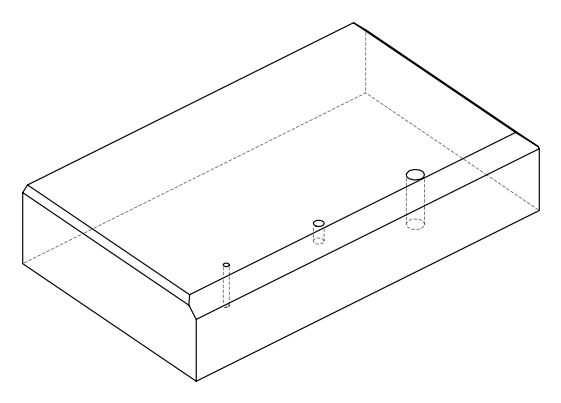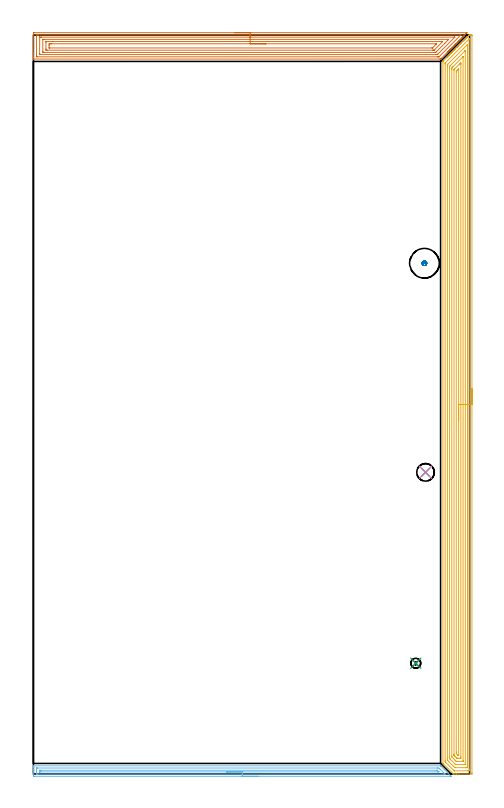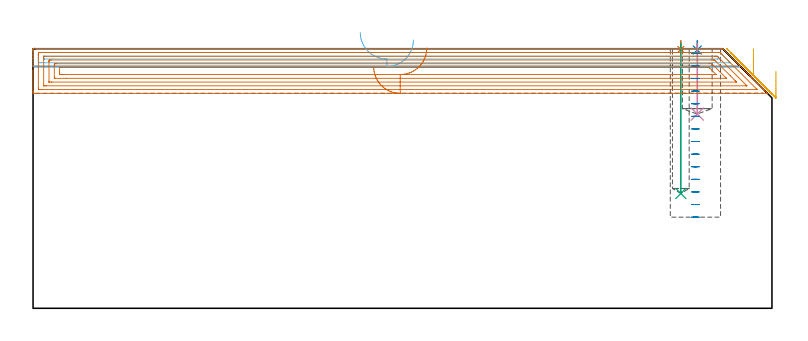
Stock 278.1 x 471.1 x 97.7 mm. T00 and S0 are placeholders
(PLAN: 8 operations, 4 tool changes, 47.1 min)
(1 SPOT_DRILL | STEP1POCKET | NXT0321_9005460120000 | 0.03 min | 0 mm3)
(2 SPOT_DRILL_1 | STEP1POCKET_1 | NXT0321_9005460120000 | 0.03 min | 1 mm3)
(3 DRILL_BLIND_HOLE_INTO_CENTER | STEP1POCKET | UGT0301_185 | 0.23 min | 1630 mm3)
(4 DRILL_BLIND_HOLE_INTO_CENTER_1 | STEP1POCKET_1 | NXT0301_083 | 0.11 min | 2276 mm3)
(5 AREA_MILL | FG_CHAMFER_SURFACE | UGT0205_001 | 26.19 min | 80596 mm3)
(6 AREA_MILL_1 | FG_CHAMFER_SURFACE_1 | UGT0205_001 | 6.49 min | 5887 mm3)
(7 AREA_MILL_2 | FG_CHAMFER_SURFACE_2 | UGT0205_001 | 13.23 min | 37439 mm3)
(8 MILL_BLIND_HOLE_FROM_SOLID_MATERIAL | STEP1POCKET_2 | NXT0201_012 | Spiral | 0.78 min | 17779 mm3)
(TOOL NXT0321_9005460120000 | NC Spot Drill, 142deg, 12mm, Carbide, Uncoated | D12 PA142 FL30 Z2)
(TOOL UGT0301_185 | Twist Drill 6.3 mm | D6.3 PA118 FL61 Z2)
(TOOL NXT0301_083 | Carbide Drill 11.2mm [860.1-1120-056A1-MM 2214] | D11.2 PA140 FL72 Z2)
(TOOL UGT0205_001 | Chamfer Mill 20 x 3 x 45 deg. | D20 FL50 Z2)
(TOOL NXT0201_012 | ENDMILL 16mm [2P460-1600-NA 1630] | D16 FL38 Z6)
(OP 1 SPOT_DRILL)
G17 G21 G94 G90
T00 M6
G54
G17 G0 G90 X243.8 Y70.6 S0 M3
G43 Z107.7 H0
G94 G81 G98 Z97.429 F250. R100.7
G80
M5
M2
(OP 2 SPOT_DRILL_1)
G17 G21 G94 G90
T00 M6
G54
G17 G0 G90 X250. Y192.3 S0 M3
G43 Z107.7 H0
G94 G81 G98 Z97.218 F250. R100.7
G80
M5
M2
(OP 3 DRILL_BLIND_HOLE_INTO_CENTER)
G17 G21 G94 G90
T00 M6
G54
G17 G0 G90 X243.8 Y70.6 S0 M3
G43 Z107.7 H0
G94 G81 G98 Z43.2 F250. R99.7
G80
M5
M2
(OP 4 DRILL_BLIND_HOLE_INTO_CENTER_1)
G17 G21 G94 G90
T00 M6
G54
G17 G0 G90 X250. Y192.3 S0 M3
G43 Z107.7 H1
G94 G81 G98 Z73.1 F250. R99.7
G80
M5
M2
(OP 5 AREA_MILL)
G17 G21 G94 G90
T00 M6
G54
G17 G0 G90 X279.6 Y245.55 S1061 M3
G43 Z107.7 H0
Z89.2
G94 G1 Y245.512 Z88.328 F250.
Y245.398 Z87.463
Y245.209 Z86.612
Y244.947 Z85.78
Y244.613 Z84.974
Y244.21 Z84.2
Y243.742 Z83.464
Y243.21 Z82.772
Y242.621 Z82.129
Y241.978 Z81.54
Y241.286 Z81.008
Y240.55 Z80.54
Y239.776 Z80.137
Y238.97 Z79.803
Y238.138 Z79.541
Y237.286 Z79.352
Y236.422 Z79.238
Y235.55 Z79.2
Y0.617
X279.599 Y0.024 Z79.199
X279.596 Y0.002 Z79.201
X279.564 Y0. Z79.233
X271.231 Z87.564
X269.805 Z88.991
X269.469 Z89.326
X268.379 Z90.42
X267.793 Y0.01 Z91.004
X267.547 Y0.252 Z91.251
X261.277 Y6.524 Z97.523
X261.104 Y6.706 Z97.689
X261.1 Y6.87 Z97.7
Y453.51
X261.105 Y454.302 Z97.691
X261.205 Y454.404 Z97.593
X261.542 Y454.743 Z97.255
X263.744 Y456.946 Z95.052
X263.883 Y457.084 Z94.915
X264.044 Y457.245 Z94.754
X264.185 Y457.387 Z94.611
X264.329 Y457.53 Z94.468
X264.478 Y457.679 Z94.32
X264.625 Y457.827 Z94.17
X264.776 Y457.977 Z94.022
X264.912 Y458.113 Z93.885
X265.065 Y458.268 Z93.73
X265.223 Y458.424 Z93.575
X265.347 Y458.548 Z93.451
X265.506 Y458.708 Z93.289
X266.014 Y459.214 Z92.786
X266.265 Y459.466 Z92.533
X266.386 Y459.588 Z92.41
X266.729 Y459.929 Z92.071
X266.933 Y460.133 Z91.867
X267.158 Y460.359 Z91.64
X267.267 Y460.469 Z91.529
X267.708 Y460.908 Z91.092
X268.148 Y461.35 Z90.648
X268.35 Y461.55 Z90.449
X268.42 Y461.62 Z90.38
X269.029 Y462.231 Z89.767
X269.265 Y462.465 Z89.535
X269.91 Y463.111 Z88.887
X270.11 Y463.31 Z88.69
X270.137 Y463.337 Z88.663
X270.79 Y463.992 Z88.006
X270.956 Y464.156 Z87.844
X271.03 Y464.23 Z87.77
X271.671 Y464.872 Z87.126
X271.801 Y465.001 Z86.999
X271.923 Y465.123 Z86.877
X272.112 Y465.313 Z86.686
X272.22 Y465.421 Z86.578
X272.816 Y466.017 Z85.983
X272.992 Y466.194 Z85.805
X273.7 Y466.9 Z85.1
X273.873 Y467.075 Z84.924
X274.603 Y467.803 Z84.196
X274.754 Y467.956 Z84.043
X275.182 Y468.382 Z83.618
X275.496 Y468.696 Z83.303
X275.635 Y468.836 Z83.162
X276.028 Y469.228 Z82.772
X276.127 Y469.327 Z82.673
X276.389 Y469.59 Z82.409
X276.516 Y469.717 Z82.281
X276.873 Y470.073 Z81.927
X277.046 Y470.246 Z81.754
X277.282 Y470.483 Z81.516
X277.396 Y470.598 Z81.4
X277.837 Y471.037 Z80.963
X277.88 Y471.078 Z80.919
X277.91 Y471.099 Z80.889
X278.277 Y471.1 Z80.521
X278.341 Z80.458
X279.158 Z79.637
X279.493 Z79.303
X279.591 Y471.097 Z79.205
X279.596 Y470.93 Z79.204
X279.6 Y470.705 Z79.2
Y235.55
X278.186 Z80.614
X278.185 Y2.497 Z80.615
X278.184 Y2.404 Z80.616
X278.179 Y2.013 Z80.621
X277.791 Y2.004 Z81.009
X277.396 Y2.001 Z81.404
X276.913 Y2. Z81.887
X268.456 Y2.001 Z90.344
X268.35 Y2.004 Z90.45
X268.28 Y2.01 Z90.52
X268.245 Y2.016 Z90.555
X268.223 Y2.037 Z90.577
X267.847 Y2.404 Z90.953
X262.693 Y7.558 Z96.107
X262.591 Y7.663 Z96.209
X262.542 Y7.717 Z96.258
X262.521 Y7.743 Z96.279
X262.514 Y8.657 Z96.286
X262.515 Y452.617
X262.517 Y453.018 Z96.283
X262.521 Y453.217 Z96.279
X262.523 Y453.261 Z96.277
X262.545 Y453.288 Z96.255
X262.592 Y453.339 Z96.208
X262.761 Y453.511 Z96.039
X277.946 Y468.696 Z80.854
X278.015 Y468.764 Z80.785
X278.116 Y468.86 Z80.684
X278.166 Y468.905 Z80.634
X278.179 Y468.906 Z80.621
X278.183 Y468.792 Z80.617
X278.185 Y468.696 Z80.615
Y468.556
X278.186 Y235.55 Z80.614
X276.772 Z82.028
X276.771 Y4.824 Z82.029
X276.767 Y4.19 Z82.033
X276.765 Y4.061 Z82.035
X276.759 Y4.009 Z82.041
X276.699 Y4.004 Z82.101
X276.516 Y4.002 Z82.284
X275.822 Y4. Z82.978
X275.635 Z83.165
X268.775 Y4.001 Z90.025
X268.73 Y4.006 Z90.07
X268.708 Y4.01 Z90.092
X268.669 Y4.041 Z90.131
X268.588 Y4.114 Z90.212
X268.509 Y4.19 Z90.291
X267.708 Y4.991 Z91.092
X264.936 Y7.763 Z93.864
X264.185 Y8.518 Z94.615
X264.051 Y8.657 Z94.749
X263.935 Y8.791 Z94.865
X263.933 Y8.912 Z94.867
X263.929 Y9.55 Z94.871
Y9.809
Y451.09
X263.931 Y451.724 Z94.869
X263.934 Y451.978 Z94.866
X263.94 Y452.229 Z94.86
X264.185 Y452.483 Z94.615
X264.25 Y452.551 Z94.55
X276.516 Y464.815 Z82.284
X276.67 Y464.966 Z82.13
X276.732 Y465.022 Z82.068
X276.765 Y465.05 Z82.035
X276.771 Y464.932 Z82.029
X276.772 Y235.55 Z82.028
X275.357 Z83.443
Y6.258
X275.355 Y6.054 Z83.445
X275.353 Y6.02 Z83.447
X275.35 Y6.01 Z83.45
X275.343 Y6.007 Z83.457
X275.29 Y6.003 Z83.51
X275.183 Y6.001 Z83.617
X269.446 Y6. Z89.354
X269.232 Y6.003 Z89.568
X269.179 Y6.006 Z89.621
X269.154 Y6.01 Z89.646
X269.09 Y6.07 Z89.71
X268.891 Y6.262 Z89.909
X268.588 Y6.561 Z90.212
X265.6 Y9.55 Z93.2
X265.483 Y9.672 Z93.317
X265.39 Y9.771 Z93.41
X265.349 Y9.822 Z93.451
X265.348 Y9.857 Z93.452
X265.344 Y10.16 Z93.456
X265.343 Y10.443 Z93.457
Y11.055
Y449.937
X265.344 Y450.548 Z93.456
X265.346 Y450.831 Z93.454
X265.35 Y451.135 Z93.45
X265.361 Y451.2 Z93.439
X265.4 Y451.244 Z93.4
X265.468 Y451.315 Z93.332
X265.873 Y451.724 Z92.927
X275.223 Y461.074 Z83.577
X275.271 Y461.119 Z83.529
X275.333 Y461.175 Z83.467
X275.35 Y461.189 Z83.45
X275.353 Y461.161 Z83.447
X275.355 Y461.112 Z83.445
X275.357 Y460.939 Z83.443
Y235.55
X273.943 Z84.857
Y8.515
X273.942 Y8.372 Z84.858
X273.938 Y8.089 Z84.862
X273.936 Y8.012 Z84.864
X273.931 Y8.009 Z84.869
X273.913 Y8.005 Z84.887
X273.873 Y8.002 Z84.927
X273.64 Y8. Z85.16
X270.116 Y8.001 Z88.684
X269.793 Y8.006 Z89.007
X269.632 Y8.01 Z89.168
X269.591 Y8.019 Z89.209
X269.546 Y8.06 Z89.254
X269.469 Y8.132 Z89.331
X268.942 Y8.657 Z89.858
X268.588 Y9.01 Z90.212
X267.708 Y9.891 Z91.092
X267.156 Y10.443 Z91.644
X266.827 Y10.779 Z91.973
X266.764 Y10.846 Z92.036
X266.757 Y11.336 Z92.043
Y449.115
X266.758 Y449.937 Z92.042
X266.759 Y450.006 Z92.041
X266.764 Y450.078 Z92.036
X266.776 Y450.166 Z92.024
X266.827 Y450.221 Z91.973
X267.127 Y450.526 Z91.673
X267.429 Y450.831 Z91.371
X267.569 Y450.971 Z91.231
X273.873 Y457.274 Z84.927
X273.906 Y457.303 Z84.894
X273.931 Y457.323 Z84.869
X273.936 Y457.325 Z84.864
X273.938 Y457.296 Z84.862
X273.942 Y457.155 Z84.858
X273.943 Y457.084 Z84.857
Y457.013
Y235.55
X272.529 Z86.271
X272.528 Y10.914 Z86.272
X272.526 Y10.443 Z86.274
X272.523 Y10.026 Z86.277
X272.517 Y10.009 Z86.283
X272.494 Y10.006 Z86.306
X272.439 Y10.003 Z86.361
X272.33 Y10.001 Z86.47
X272.112 Y10. Z86.688
X270.787 Z88.013
X270.35 Y10.001 Z88.45
X270.204 Y10.002 Z88.596
X270.088 Y10.007 Z88.712
X270.053 Y10.01 Z88.747
X270.029 Y10.028 Z88.771
X269.982 Y10.072 Z88.818
X269.605 Y10.443 Z89.195
X269.469 Y10.578 Z89.331
X268.711 Y11.336 Z90.089
X268.588 Y11.46 Z90.212
X268.209 Y11.848 Z90.591
X268.188 Y11.872 Z90.612
X268.178 Y11.903 Z90.622
X268.175 Y11.976 Z90.625
X268.172 Y12.089 Z90.628
X268.171 Y12.23 Z90.629
Y12.653
Y448.574
X268.174 Y449.044 Z90.626
X268.176 Y449.096 Z90.624
X268.178 Y449.118 Z90.622
X268.195 Y449.139 Z90.605
X268.26 Y449.209 Z90.54
X268.342 Y449.294 Z90.458
X268.588 Y449.541 Z90.212
X271.665 Y452.617 Z87.135
X271.89 Y452.842 Z86.91
X272.112 Y453.059 Z86.688
X272.339 Y453.28 Z86.461
X272.522 Y453.432 Z86.278
X272.526 Y453.243 Z86.274
X272.528 Y453.089 Z86.272
X272.529 Y452.617 Z86.271
Y452.194
Y235.55
X271.115 Z87.685
X271.114 Y12.23 Z87.686
X271.112 Y12.036 Z87.688
X271.11 Y12.014 Z87.69
X271.109 Y12.01 Z87.691
X271.075 Y12.007 Z87.725
X270.954 Y12.002 Z87.846
X270.803 Y12.001 Z87.997
X270.573 Y12.003 Z88.227
X270.521 Y12.01 Z88.279
X270.486 Y12.023 Z88.314
X270.433 Y12.071 Z88.367
X270.35 Y12.15 Z88.45
X270.273 Y12.23 Z88.527
X269.592 Y12.998 Z89.208
X269.585 Y14.016 Z89.215
X269.586 Y447.258 Z89.214
X269.592 Y448.026 Z89.208
X269.595 Y448.086 Z89.205
X269.654 Y448.151 Z89.146
X270.002 Y448.504 Z88.798
X270.35 Y448.853 Z88.45
X270.445 Y448.948 Z88.355
X270.542 Y449.044 Z88.258
X270.729 Y449.228 Z88.071
X270.894 Y449.386 Z87.906
X271.108 Y449.584 Z87.692
X271.113 Y449.163 Z87.687
X271.114 Y449.044 Z87.686
X271.115 Y235.55 Z87.685
Y234.678 Z87.723
Y233.814 Z87.837
Y232.962 Z88.026
Y232.13 Z88.288
Y231.324 Z88.622
Y230.55 Z89.025
Y229.814 Z89.494
Y229.122 Z90.025
Y228.479 Z90.614
Y227.89 Z91.257
Y227.358 Z91.949
Y226.89 Z92.685
Y226.487 Z93.459
Y226.153 Z94.265
Y225.891 Z95.097
Y225.702 Z95.949
Y225.588 Z96.814
Y225.55 Z97.685
G0 Z107.7
M5
M2
(OP 6 AREA_MILL_1)
G17 G21 G94 G90
T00 M6
G54
G17 G0 G90 X143.15 Y-1.5 S1061 M3
G43 Z107.7 H0
Z101.
G94 G1 X143.112 Z100.128 F250.
X142.998 Z99.264
X142.809 Z98.412
X142.547 Z97.58
X142.213 Z96.774
X141.81 Z96.
X141.342 Z95.264
X140.81 Z94.572
X140.221 Z93.929
X139.578 Z93.34
X138.886 Z92.809
X138.15 Z92.34
X137.376 Z91.937
X136.57 Z91.603
X135.738 Z91.341
X134.886 Z91.152
X134.022 Z91.038
X133.15 Z91.
X0.607
X0.299 Y-1.498
X0.01 Y-1.493 Z91.003
X0. Y-1.198 Z91.299
Y1.415 Z93.909
Y2.843 Z95.34
Y4.027 Z96.522
Y4.653 Z97.153
Y4.983 Z97.482
X0.002 Y5.093 Z97.585
X0.01 Y5.197 Z97.688
X0.16 Y5.2 Z97.7
X259.445
X259.595 Y5.197 Z97.689
X259.671 Y5.131 Z97.627
X259.892 Y4.909 Z97.408
X259.902 Y4.898 Z97.397
X265.865 Y-1.064 Z91.434
X266. Y-1.198 Z91.298
X266.139 Y-1.338 Z91.159
X266.287 Y-1.486 Z91.011
X266.294 Y-1.497 Z91.
Y-1.499 Z90.999
X266.226 Y-1.5 Z91.
X266.139
X133.15
Y-0.086 Z92.414
X3.037
X2.392 Y-0.085 Z92.415
X2.141 Y-0.082 Z92.418
X2.045 Y-0.079 Z92.421
X2.009 Y-0.074 Z92.426
X2.007 Y-0.054 Z92.446
X2.002 Y0.053 Z92.553
X2. Y1.797 Z94.297
Y3.156 Z95.656
X2.001 Y3.538 Z96.038
X2.005 Y3.666 Z96.166
X2.01 Y3.766 Z96.266
X2.016 Y3.78 Z96.28
X2.03 Y3.782 Z96.282
X2.069 Y3.783 Z96.283
X2.392 Y3.785 Z96.285
X2.639 Y3.786 Z96.286
X257.66 Y3.785 Z96.285
X257.909 Y3.784 Z96.284
X258.553 Y3.779 Z96.279
X259.19 Y3.156 Z95.656
X259.445 Y2.904 Z95.404
X261.806 Y0.544 Z93.044
X262.123 Y0.225 Z92.725
X262.397 Y-0.059 Z92.441
X262.414 Y-0.08 Z92.42
X262.386 Y-0.081 Z92.419
X262.299 Y-0.084 Z92.416
X262.123 Y-0.085 Z92.415
X261.876 Y-0.086 Z92.414
X133.15
Y1.328 Z93.828
X4.265 Y1.329 Z93.829
X4.177
X4.089 Y1.332 Z93.832
X4.032 Y1.335 Z93.835
X4.009 Y1.341 Z93.841
X4.007 Y1.358 Z93.858
X4.003 Y1.415 Z93.915
X4.001 Y1.586 Z94.086
X4.009 Y2.285 Z94.785
X4.01 Y2.365 Z94.865
X4.092 Y2.368 Z94.868
X4.177 Y2.37 Z94.87
X4.981 Y2.371 Z94.871
X256.856
X257.032 Y2.369 Z94.869
X257.385 Y2.364 Z94.864
X257.533 Y2.356 Z94.856
X257.559 Y2.334 Z94.834
X257.613 Y2.285 Z94.785
X257.66 Y2.24 Z94.74
X258.484 Y1.415 Z93.915
X258.553 Y1.344 Z93.844
Y1.332 Z93.832
X257.748 Y1.329 Z93.829
X257.66
X133.15 Y1.328 Z93.828
X132.278 Z93.867
X131.414 Z93.98
X130.562 Z94.169
X129.73 Z94.432
X128.924 Z94.765
X128.15 Z95.168
X127.414 Z95.637
X126.722 Z96.168
X126.079 Z96.757
X125.49 Z97.401
X124.958 Z98.093
X124.49 Z98.828
X124.087 Z99.602
X123.753 Z100.408
X123.491 Z101.24
X123.302 Z102.092
X123.188 Z102.957
X123.15 Z103.828
G0 Z107.7
M5
M2
(OP 7 AREA_MILL_2)
G17 G21 G94 G90
T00 M6
G54
G17 G0 G90 X128.2 Y472.6 S1061 M3
G43 Z107.7 H0
Z90.9
G94 G1 X128.238 Z90.029 F250.
X128.352 Z89.164
X128.541 Z88.312
X128.803 Z87.48
X129.137 Z86.674
X129.54 Z85.9
X130.008 Z85.164
X130.539 Z84.472
X131.129 Z83.829
X131.772 Z83.24
X132.464 Z82.709
X133.2 Z82.24
X133.974 Z81.837
X134.78 Z81.503
X135.612 Z81.241
X136.463 Z81.052
X137.328 Z80.938
X138.2 Z80.9
X276.377 Y472.599 Z80.901
X276.388 Y472.596 Z80.904
X276.392 Y472.592 Z80.907
X275.941 Y472.139 Z81.358
X275.453 Y471.653 Z81.847
X275.058 Y471.257 Z82.24
X274.536 Y470.736 Z82.764
X274.292 Y470.491 Z83.006
X274.176 Y470.375 Z83.123
X273.995 Y470.194 Z83.305
X273.84 Y470.04 Z83.46
X273.735 Y469.934 Z83.564
X273.697 Y469.896 Z83.602
X272.99 Y469.189 Z84.31
X272.853 Y469.052 Z84.445
X272.803 Y469.003 Z84.496
X272.139 Y468.339 Z85.161
X271.971 Y468.17 Z85.327
X271.289 Y467.489 Z86.011
X271.089 Y467.287 Z86.209
X270.44 Y466.639 Z86.86
X270.207 Y466.405 Z87.091
X269.59 Y465.79 Z87.71
X269.528 Y465.727 Z87.772
X269.325 Y465.523 Z87.973
X268.74 Y464.94 Z88.56
X268.634 Y464.834 Z88.665
X268.443 Y464.641 Z88.855
X267.89 Y464.09 Z89.41
X267.561 Y463.759 Z89.737
X267.04 Y463.24 Z90.26
X266.679 Y462.877 Z90.619
X266.19 Y462.39 Z91.11
X265.954 Y462.153 Z91.345
X265.797 Y461.995 Z91.5
X265.641 Y461.84 Z91.657
X265.507 Y461.706 Z91.791
X265.356 Y461.554 Z91.942
X265.206 Y461.405 Z92.093
X265.061 Y461.26 Z92.238
X264.915 Y461.113 Z92.383
X264.77 Y460.969 Z92.529
X264.614 Y460.813 Z92.685
X264.474 Y460.671 Z92.824
X264.335 Y460.534 Z92.964
X264.167 Y460.366 Z93.132
X264.032 Y460.23 Z93.266
X263.899 Y460.098 Z93.4
X260.062 Y456.261 Z97.237
X259.7 Y455.901 Z97.596
X259.602 Y455.806 Z97.691
X258.807 Y455.8 Z97.7
X0.172
X0.052 Y455.804 Z97.69
X0.044 Y455.806 Z97.687
X0.01 Y455.837 Z97.654
X0. Y456.155 Z97.345
Y456.464 Z97.035
Y457.143 Z96.352
Y458.364 Z95.132
Y458.907 Z94.587
Y459.518 Z93.977
Y471.868 Z81.63
X0.003 Y472.139 Z81.358
X0.009 Y472.592 Z80.906
X0.157 Y472.595 Z80.903
X0.618 Y472.6 Z80.9
X138.2
Y471.186 Z82.314
X272.281 Y471.185 Z82.315
X272.49 Y471.179 Z82.321
X272.518 Y471.176 Z82.324
X272.512 Y471.167 Z82.333
X272.498 Y471.151 Z82.349
X272.409 Y471.059 Z82.441
X272.303 Y470.953 Z82.547
X258.807 Y457.457 Z96.043
X258.648 Y457.3 Z96.2
X258.596 Y457.253 Z96.247
X258.568 Y457.229 Z96.271
X258.528 Y457.221 Z96.279
X258.324 Y457.218 Z96.282
X257.914 Y457.215 Z96.285
X257.841 Y457.214 Z96.286
X2.405 Y457.215 Z96.285
X2.332
X2.03 Y457.221 Z96.279
X2.01 Y457.319 Z96.181
X2.003 Y457.54 Z95.96
X2.001 Y458.025 Z95.475
X2. Y458.425 Z95.075
X2.001 Y470.375 Z83.125
X2.002 Y470.773 Z82.727
X2.01 Y471.168 Z82.332
X2.405 Y471.183 Z82.317
X2.479 Y471.185 Z82.315
X3.299 Y471.186 Z82.314
X138.2
Y469.771 Z83.729
X268.353
X268.456 Y469.769 Z83.731
X268.634 Y469.764 Z83.736
X268.652 Y469.761 Z83.739
X268.645 Y469.749 Z83.751
X268.634 Y469.735 Z83.765
X257.86 Y458.96 Z94.54
X257.806 Y458.907 Z94.593
X257.542 Y458.653 Z94.847
X257.296 Y458.635 Z94.865
X257.02 Y458.633 Z94.867
X256.409 Y458.629 Z94.871
X4.192
X4.098 Y458.631 Z94.869
X4.024 Y458.634 Z94.866
X4.01 Y458.636 Z94.864
X4.006 Y458.664 Z94.836
X4.003 Y458.718 Z94.782
X4.001 Y458.907 Z94.593
X4. Y459.097 Z94.403
X4.001 Y469.681 Z83.819
X4.007 Y469.745 Z83.755
X4.01 Y469.764 Z83.736
X4.018 Y469.766 Z83.734
X4.051 Y469.768 Z83.732
X4.192 Y469.77 Z83.73
X4.803 Y469.771 Z83.729
X5.085
X138.2
Y468.357 Z85.143
X264.424
X264.669 Y468.355 Z85.145
X264.737 Y468.353 Z85.147
X264.785 Y468.351 Z85.149
X264.764 Y468.325 Z85.175
X264.682 Y468.235 Z85.265
X264.617 Y468.167 Z85.333
X264.18 Y467.728 Z85.772
X262.403 Y465.951 Z87.549
X257.02 Y460.569 Z92.931
X256.627 Y460.178 Z93.322
X256.553 Y460.107 Z93.393
X256.506 Y460.066 Z93.434
X256.481 Y460.05 Z93.45
X256.445 Y460.048 Z93.452
X256.127 Y460.044 Z93.456
X255.87 Y460.043 Z93.457
X255.233
X6.872
X6.615 Y460.044 Z93.456
X6.129 Y460.048 Z93.452
X6.02 Y460.05 Z93.45
X6.01 Y460.238 Z93.262
X6. Y460.65 Z92.85
Y460.671 Z92.829
X6.001 Y468.159 Z85.341
X6.003 Y468.267 Z85.233
X6.006 Y468.32 Z85.18
X6.009 Y468.343 Z85.157
X6.026 Y468.35 Z85.15
X6.239 Y468.353 Z85.147
X6.872 Y468.357 Z85.143
X7.129
X138.2
Y466.943 Z86.557
X260.594
X260.692 Y466.942 Z86.558
X260.887 Y466.938 Z86.562
X260.927 Y466.936 Z86.564
X260.917 Y466.924 Z86.576
X260.888 Y466.889 Z86.611
X260.848 Y466.846 Z86.654
X255.839 Y461.838 Z91.662
X255.552 Y461.554 Z91.946
X255.487 Y461.493 Z92.007
X255.463 Y461.473 Z92.027
X255.427 Y461.464 Z92.036
X255.329 Y461.46 Z92.04
X255.233 Y461.458 Z92.042
X254.438 Y461.457 Z92.043
X8.659
X8.561 Y461.458 Z92.042
X8.365 Y461.461 Z92.039
X8.01 Y461.468 Z92.032
X8.008 Y461.554 Z91.946
X8.001 Y462.204 Z91.296
X8. Y466.615 Z86.885
X8.003 Y466.846 Z86.654
X8.007 Y466.927 Z86.573
X8.008 Y466.932 Z86.568
X8.033 Y466.936 Z86.564
X8.137 Y466.94 Z86.56
X8.267 Y466.942 Z86.558
X12.612 Y466.943 Z86.557
X138.2
Y465.529 Z87.971
X256.568
X256.77 Y465.528 Z87.972
X257.02 Y465.524 Z87.976
X257.044 Y465.522 Z87.978
X257.058 Y465.516 Z87.984
X257.049 Y465.501 Z87.999
X257.04 Y465.489 Z88.011
X257.02 Y465.468 Z88.032
X254.607 Y463.055 Z90.445
X254.516 Y462.967 Z90.533
X254.442 Y462.898 Z90.602
X254.419 Y462.879 Z90.621
X254.396 Y462.876 Z90.624
X254.34 Y462.874 Z90.626
X253.899 Y462.872 Z90.628
X10.446 Y462.871 Z90.629
X10.004 Y462.872 Z90.628
X10.003 Y462.873 Z90.627
X10.001 Y462.875 Z90.625
Y464.64 Z88.86
X10.003 Y465.082 Z88.418
X10.007 Y465.515 Z87.985
X10.446 Y465.522 Z87.978
X10.889 Y465.527 Z87.973
X11.339 Y465.528 Z87.972
X11.78 Y465.529 Z87.971
X138.2
X139.071 Z88.009
X139.936 Z88.123
X140.788 Z88.312
X141.62 Z88.574
X142.426 Z88.908
X143.2 Z89.311
X143.936 Z89.78
X144.628 Z90.311
X145.271 Z90.9
X145.86 Z91.543
X146.391 Z92.235
X146.86 Z92.971
X147.263 Z93.745
X147.597 Z94.551
X147.859 Z95.383
X148.048 Z96.235
X148.162 Z97.1
X148.2 Z97.971
G0 Z107.7
M5
M2
(OP 8 MILL_BLIND_HOLE_FROM_SOLID_MATERIAL)
G17 G21 G94 G90
T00 M6
G54
G17 G0 G90 X249.3 Y325.6 S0 M3
G43 Z107.7 H1
Z95.957
G94 G3 X250.025 Y326.325 R0.725 F250.
X249.3 Y327.05 R0.725
X247.85 Y325.6 R1.45
X249.3 Y327.05 R-1.45
X248.575 Y326.325 R0.725
X249.3 Y325.6 R0.725
G0 Z91.214
G3 X250.025 Y326.325 R0.725
X249.3 Y327.05 R0.725
X247.85 Y325.6 R1.45
X249.3 Y327.05 R-1.45
X248.575 Y326.325 R0.725
X249.3 Y325.6 R0.725
G0 Z86.471
G3 X250.025 Y326.325 R0.725
X249.3 Y327.05 R0.725
X247.85 Y325.6 R1.45
X249.3 Y327.05 R-1.45
X248.575 Y326.325 R0.725
X249.3 Y325.6 R0.725
G0 Z81.729
G3 X250.025 Y326.325 R0.725
X249.3 Y327.05 R0.725
X247.85 Y325.6 R1.45
X249.3 Y327.05 R-1.45
X248.575 Y326.325 R0.725
X249.3 Y325.6 R0.725
G0 Z76.986
G3 X250.025 Y326.325 R0.725
X249.3 Y327.05 R0.725
X247.85 Y325.6 R1.45
X249.3 Y327.05 R-1.45
X248.575 Y326.325 R0.725
X249.3 Y325.6 R0.725
G0 Z72.243
G3 X250.025 Y326.325 R0.725
X249.3 Y327.05 R0.725
X247.85 Y325.6 R1.45
X249.3 Y327.05 R-1.45
X248.575 Y326.325 R0.725
X249.3 Y325.6 R0.725
G0 Z67.5
G3 X250.025 Y326.325 R0.725
X249.3 Y327.05 R0.725
X247.85 Y325.6 R1.45
X249.3 Y327.05 R-1.45
X248.575 Y326.325 R0.725
X249.3 Y325.6 R0.725
G0 Z62.757
G3 X250.025 Y326.325 R0.725
X249.3 Y327.05 R0.725
X247.85 Y325.6 R1.45
X249.3 Y327.05 R-1.45
X248.575 Y326.325 R0.725
X249.3 Y325.6 R0.725
G0 Z58.014
G3 X250.025 Y326.325 R0.725
X249.3 Y327.05 R0.725
X247.85 Y325.6 R1.45
X249.3 Y327.05 R-1.45
X248.575 Y326.325 R0.725
X249.3 Y325.6 R0.725
G0 Z53.271
G3 X250.025 Y326.325 R0.725
X249.3 Y327.05 R0.725
X247.85 Y325.6 R1.45
X249.3 Y327.05 R-1.45
X248.575 Y326.325 R0.725
X249.3 Y325.6 R0.725
G0 Z48.529
G3 X250.025 Y326.325 R0.725
X249.3 Y327.05 R0.725
X247.85 Y325.6 R1.45
X249.3 Y327.05 R-1.45
X248.575 Y326.325 R0.725
X249.3 Y325.6 R0.725
G0 Z43.786
G3 X250.025 Y326.325 R0.725
X249.3 Y327.05 R0.725
X247.85 Y325.6 R1.45
X249.3 Y327.05 R-1.45
X248.575 Y326.325 R0.725
X249.3 Y325.6 R0.725
G0 Z39.043
G3 X250.025 Y326.325 R0.725
X249.3 Y327.05 R0.725
X247.85 Y325.6 R1.45
X249.3 Y327.05 R-1.45
X248.575 Y326.325 R0.725
X249.3 Y325.6 R0.725
G0 Z34.3
G3 X250.025 Y326.325 R0.725
X249.3 Y327.05 R0.725
X247.85 Y325.6 R1.45
X249.3 Y327.05 R-1.45
X248.575 Y326.325 R0.725
X249.3 Y325.6 R0.725
G0 Z107.7
M5
M2
